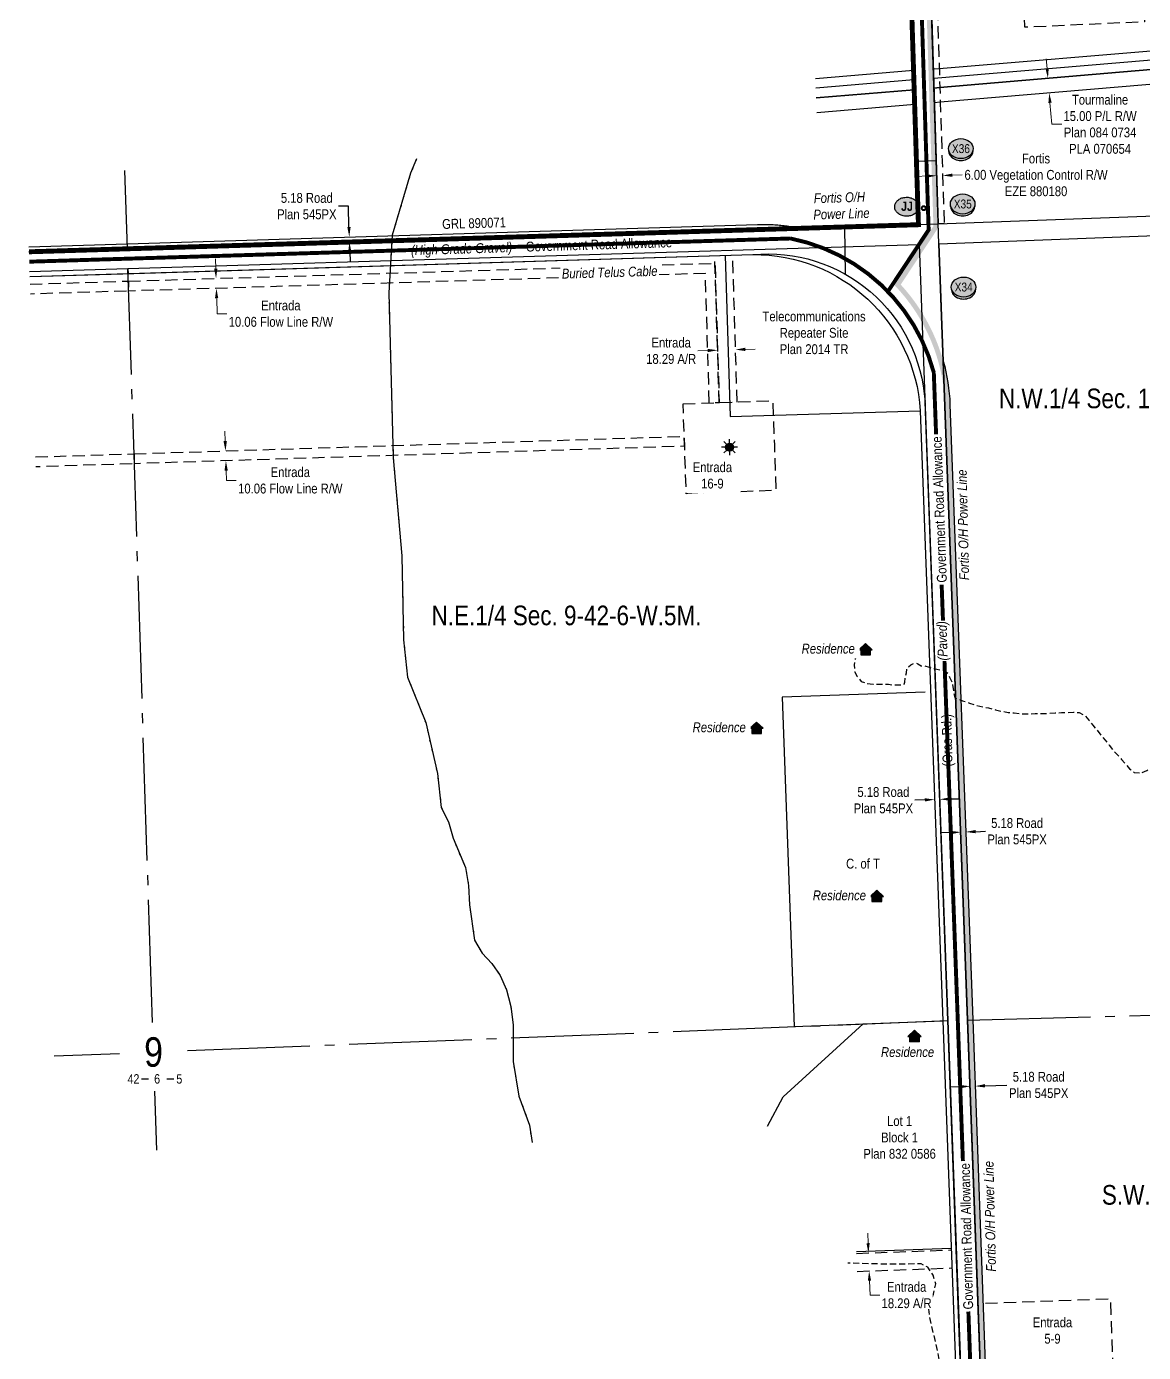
# Model space of a CAD drawing. Extents: x 632269 to 650517, y 5825252 to 5832959.
# Drawn here: x 648504 to 649642, y 5830070 to 5831420 of the extents above; entities that cross this region are included whole.
import ezdxf
from ezdxf.enums import TextEntityAlignment as Align

# ---------------------------------------------------------------- set-up
doc = ezdxf.new("R2010")
doc.units = 0
doc.header["$LTSCALE"] = 5
doc.header["$PDMODE"] = 35
doc.header["$PDSIZE"] = 10
for name, pattern in [('CENTERLINEX3', [5, 2.5, -1, 0.5, -1]), ('foc-ACCESSROAD', [3.75, 2.5, -1.25]), ('foc-FLOWLINE', [3.75, 2.5, -1.25]), ('foc-QUARTERLINE', [33, 25, -3, 2, -3]), ('foc-WHEELTRACKS', [2, 0.4, -1.6]), ('UG_PIPE', [1.875, 1.25, -0.625])]:
    doc.linetypes.add(name, pattern=pattern)
doc.layers.get('Defpoints').update_dxf_attribs({"color": 9})
for name, color, linetype in [('10', 1, 'Continuous'), ('9', 3, 'Continuous'), ('AS-PIPE-UG', 44, 'UG_PIPE'), ('AS-POWER', 104, 'foc-POWER'), ('AS-POWER-T', 104, 'Continuous'), ('AS-RESIDENCE', 14, 'Continuous'), ('AS-ROADS', 254, 'Continuous'), ('AS-TELUS', 224, 'foc-TEL'), ('C-RW', 13, 'Continuous'), ('C-SYMBOL', 7, 'Continuous'), ('C-WS', 13, 'foc-ACCESSROAD'), ('C-WS-S', 8, 'Continuous'), ('CG-NOTES', 7, 'Continuous'), ('F-AR', 190, 'foc-ACCESSROAD'), ('F-EZE', 190, 'foc-FLOWLINE'), ('F-FLOWLINE', 190, 'foc-FLOWLINE'), ('F-RW', 190, 'Continuous'), ('F-WS', 190, 'foc-ACCESSROAD'), ('L-ROAD-T', 7, 'Continuous'), ('L-SEC', 7, 'Continuous'), ('L-SECLBL', 7, 'Continuous'), ('L-SECQ', 8, 'foc-QUARTERLINE'), ('L-TITLEDB', 4, 'Continuous'), ('L-TITLEDB-T', 4, 'Continuous'), ('P-CROSSINGS', 250, 'Continuous'), ('P-STATION', 7, 'Continuous'), ('RRD', 7, 'Continuous'), ('T-WATER-P3', 160, 'foc-WHEELTRACKS')]:
    doc.layers.add(name, color=color, linetype=linetype)
doc.layers.add('AS-TRAPPER BOUNDARY', color=7, linetype='CENTERLINEX3', true_color=0xb85c00, transparency=0.6)
doc.layers.add('AS-TRAPPER-T', color=7, linetype='Continuous', true_color=0xc26100)
doc.layers.add('P-PROPOSED-WL4', color=7, linetype='Continuous', true_color=0x5b5bc8)
for name, color, linetype, lineweight in [('F-AR-T', 190, 'Continuous', 9), ('F-FLOWLINE-T', 190, 'Continuous', 9), ('F-RW-T', 190, 'Continuous', 9), ('F-WS-T', 190, 'Continuous', 9), ('T-TEXT', 48, 'Continuous', 18)]:
    doc.layers.add(name, color=color, linetype=linetype, lineweight=lineweight)
doc.styles.add('175L', font='ARIALN.TTF', dxfattribs={"height": 20})
doc.styles.add('80CG', font='ARIALN.TTF', dxfattribs={"height": 10})
doc.styles.add('80L', font='ARIALN.TTF', dxfattribs={"height": 10})
doc.styles.add('80LS', font='ARIALNI.TTF', dxfattribs={"height": 10})
doc.styles.add('BOLD', font='ARIALNB.TTF')
doc.styles.add('Crossing', font='ARIALN.TTF', dxfattribs={"height": 10})
doc.styles.add('foc-LtypeFont', font='ARIALN.TTF', dxfattribs={"height": 7.35})
doc.styles.add('SIMPLEX', font='ARIALN.TTF')
doc.linetypes.add('foc-POWER', pattern='A,6,-1,["P",foc-LtypeFont,S=0.2,R=0,X=-0.625,Y=-0.75],-1.24,4', length=12.24)
doc.linetypes.add('foc-POWER-NOLINE', pattern='A,0,-4,["P",foc-LtypeFont,S=0.2,R=0,X=-0.625,Y=-0.75],-8.24', length=12.24)
doc.linetypes.add('foc-TEL', pattern='A,2,-1,["T",foc-LtypeFont,S=0.2,R=0,X=-0.425,Y=-0.75],-1.24,8', length=12.24)
doc.linetypes.add('foc-TEL-NOLINE', pattern='A,0,-2,["T",foc-LtypeFont,S=0.2,R=0,X=-0.425,Y=-0.75],-10.24', length=12.24)
doc.linetypes.add('foc-TOPO-flowdirection-NOLINE', pattern='A,0,[">",foc-LtypeFont,S=0.3,R=0,X=0,Y=-0.945],-20,[">",foc-LtypeFont,S=0.3,R=0,X=0,Y=-0.945],0', length=20)
doc.dimstyles.new('Compass 5 000', dxfattribs={"dimscale": 5, "dimtxt": 9, "dimasz": 2, "dimexe": 0.2, "dimexo": 0.0625, "dimgap": 0.5, "dimtad": 0, "dimtih": 1, "dimtoh": 1, "dimzin": 0, "dimdsep": 46, "dimtxsty": '80CG', "dimcen": 0.1, "dimse1": 1, "dimse2": 1, "dimclrd": 256, "dimclrt": 256, "dimaunit": 1, "dimadec": 4, "dimazin": 0, "dimtfac": 0.06, "dimtofl": 0, "dimtmove": 0, "dimatfit": 1, "dimfxl": 0.2, "dimtolj": 1, "dimtzin": 0, "dimlwd": -1, "dimarcsym": 0})

# ---------------------------------------------------------------- blocks, each defined once
blk = doc.blocks.new('L-SECLBL')
at = {"layer": '9', "color": 7}
for p, q in [((-5.1, -27.8), (-12.3, -27.8)), ((20.7, -27.8), (13.5, -27.8))]:
    blk.add_line(p, q, dxfattribs=at)
at = {"layer": '10', "color": 2, "style": 'SIMPLEX'}
blk.add_attdef('SEC', text='', height=30, dxfattribs=at).set_placement((0, 0), align=Align.MIDDLE)
at = {"layer": '10', "color": 5, "style": '80L'}
blk.add_attdef('TWP', text='', height=9.5, dxfattribs=at).set_placement((-14.4, -27.4), align=Align.MIDDLE_RIGHT)
blk.add_attdef('RGE', text='', height=9.5, dxfattribs=at).set_placement((3.6, -27.4), align=Align.MIDDLE_CENTER)
blk.add_attdef('MER', text='', height=9.5, dxfattribs=at).set_placement((23.2, -27.4), align=Align.MIDDLE_LEFT)
blk = doc.blocks.new('*D616')
at = {"layer": 'Defpoints', "color": 0, "transparency": 16777216}
for p in [(649544.3, 5831367.3), (649545.6, 5831352.4), (649545.6, 5831352.4)]:
    blk.add_point(p, dxfattribs=at)
at = {"layer": 'F-RW-T', "transparency": 16777216}
for p, q in [((649543.5, 5831377.3), (649542.6, 5831387.2)), ((649546.4, 5831342.4), (649548.3, 5831320.5)), ((649548.3, 5831320.5), (649558.3, 5831320.5))]:
    blk.add_line(p, q, dxfattribs=at)
for points in [[(649545.1, 5831377.4), (649541.8, 5831377.1), (649544.3, 5831367.3)], [(649548.1, 5831342.6), (649544.8, 5831342.3), (649545.6, 5831352.4)]]:
    blk.add_solid(points, dxfattribs=at)
at = {"layer": 'F-RW-T', "transparency": 16777216, "insert": (649597.4, 5831320.5), "char_height": 10, "attachment_point": 5, "style": '80CG'}
blk.add_mtext('\\A1;Tourmaline\\P15.00 P/L R/W\\PPlan 084 0734\\PPLA 070654', dxfattribs=at)
blk = doc.blocks.new('*D716')
at = {"layer": 'Defpoints', "color": 0, "transparency": 16777216}
for p in [(648832.4, 5831205.8), (648832.6, 5831200.7), (648832.8, 5831205.8)]:
    blk.add_point(p, dxfattribs=at)
at = {"layer": 'L-TITLEDB-T', "transparency": 16777216}
for p, q in [((648831.8, 5831237.2), (648821.8, 5831237.2)), ((648832.4, 5831215.8), (648831.8, 5831237.2)), ((648833.2, 5831190.7), (648833.5, 5831180.7))]:
    blk.add_line(p, q, dxfattribs=at)
for points in [[(648834.1, 5831215.9), (648830.8, 5831215.8), (648832.8, 5831205.8)], [(648834.9, 5831190.7), (648831.6, 5831190.6), (648832.9, 5831200.7)]]:
    blk.add_solid(points, dxfattribs=at)
at = {"layer": 'L-TITLEDB-T', "transparency": 16777216, "insert": (648789.5, 5831237.2), "char_height": 10, "attachment_point": 5, "style": '80CG'}
blk.add_mtext('\\A1;5.18 Road\\PPlan 545PX', dxfattribs=at)
blk = doc.blocks.new('GAS')
h = blk.add_hatch(color=255)
h.dxf.hatch_style = 1
edge = h.paths.add_edge_path()
edge.add_arc((0, 0), 0.9, 0, 360)
for p, q in [((-0.81, 0), (-1.62, 0)), ((-0.57, 0.57), (-1.14, 1.14)), ((0, 0.81), (0, 1.62)), ((0.57, 0.57), (1.14, 1.14)), ((1.62, 0), (0.81, 0)), ((-0.57, -0.57), (-1.14, -1.14)), ((0, -0.81), (0, -1.62)), ((1.14, -1.14), (0.57, -0.57))]:
    blk.add_line(p, q)
blk.add_circle((0, 0), 0.8)
blk = doc.blocks.new('label_road_hggr')
at = {"layer": 'L-ROAD-T', "style": '80L'}
blk.add_text('Government Road Allowance', height=10, dxfattribs=at).set_placement((0, 0), align=Align.MIDDLE_CENTER)
at = {"layer": 'T-TEXT', "style": '80LS'}
blk.add_text('(High Grade Gravel)', height=10, dxfattribs=at).set_placement((-140, 0), align=Align.MIDDLE_CENTER)
blk = doc.blocks.new('*D744')
at = {"layer": 'Defpoints', "color": 0, "transparency": 16777216}
for p in [(649470.2, 5830341.3), (649483.3, 5829838.8), (649488.5, 5829838.9)]:
    blk.add_point(p, dxfattribs=at)
at = {"layer": 'L-TITLEDB-T', "transparency": 16777216}
for p, q in [((649455, 5830340.8), (649445, 5830340.4)), ((649480.2, 5830341.7), (649502.6, 5830342.5))]:
    blk.add_line(p, q, dxfattribs=at)
for points in [[(649454.9, 5830342.5), (649455.1, 5830339.1), (649465, 5830341.2)], [(649480.1, 5830343.4), (649480.2, 5830340), (649470.2, 5830341.3)]]:
    blk.add_solid(points, dxfattribs=at)
at = {"layer": 'L-TITLEDB-T', "transparency": 16777216, "insert": (649534.9, 5830342.5), "char_height": 10, "attachment_point": 5, "style": '80CG'}
blk.add_mtext('\\A1;5.18 Road\\PPlan 545PX', dxfattribs=at)
blk = doc.blocks.new('*D750')
at = {"layer": 'Defpoints', "color": 0, "transparency": 16777216}
for p in [(649348.3, 5830171), (649348.9, 5830152.7), (649362.2, 5830153.2)]:
    blk.add_point(p, dxfattribs=at)
at = {"layer": 'F-AR-T', "transparency": 16777216}
for p, q in [((649361.2, 5830181.5), (649360.8, 5830191.5)), ((649362.6, 5830143.2), (649363.1, 5830128.6)), ((649363.1, 5830128.6), (649373.1, 5830128.6))]:
    blk.add_line(p, q, dxfattribs=at)
for points in [[(649362.8, 5830181.6), (649359.5, 5830181.4), (649361.5, 5830171.5)], [(649364.2, 5830143.3), (649360.9, 5830143.2), (649362.2, 5830153.2)]]:
    blk.add_solid(points, dxfattribs=at)
at = {"layer": 'F-AR-T', "transparency": 16777216, "insert": (649400.4, 5830128.6), "char_height": 10, "attachment_point": 5, "style": '80CG', "bg_fill": 3, "box_fill_scale": 1.1, "bg_fill_color": 256, "bg_fill_true_color": 13158600, "bg_fill_transparency": 0}
blk.add_mtext('\\A1;Entrada\\P18.29 A/R', dxfattribs=at)
blk = doc.blocks.new('res_occ')
for points in [[(0.1, 0.89), (-1.26, -0.37), (1.46, -0.37)], [(-0.9, -1.43), (1.1, -1.43), (1.1, -0.37), (-0.9, -0.37)]]:
    blk.add_hatch(color=14).paths.add_polyline_path(points)
at = {"color": 14}
for points in [[(0.1, 0.89), (-1.26, -0.37), (1.46, -0.37)], [(-0.9, -1.43), (1.1, -1.43), (1.1, -0.37), (-0.9, -0.37)]]:
    blk.add_lwpolyline(points, close=True, dxfattribs=at)
blk = doc.blocks.new('*D752')
at = {"layer": 'Defpoints', "color": 0, "transparency": 16777216}
for p in [(649420.8, 5830853.8), (649425.9, 5830854), (649428.9, 5830633.1)]:
    blk.add_point(p, dxfattribs=at)
at = {"layer": 'L-TITLEDB-T', "transparency": 16777216}
for p, q in [((649418.9, 5830632.7), (649408.9, 5830632.4)), ((649444.1, 5830633.7), (649454.1, 5830634))]:
    blk.add_line(p, q, dxfattribs=at)
for points in [[(649418.9, 5830634.4), (649419, 5830631.1), (649428.9, 5830633.1)], [(649444, 5830635.3), (649444.2, 5830632), (649434.1, 5830633.3)]]:
    blk.add_solid(points, dxfattribs=at)
at = {"layer": 'L-TITLEDB-T', "transparency": 16777216, "insert": (649376.7, 5830632.4), "char_height": 10, "attachment_point": 5, "style": '80CG'}
blk.add_mtext('\\A1;5.18 Road\\PPlan 545PX', dxfattribs=at)
blk = doc.blocks.new('*D753')
at = {"layer": 'Defpoints', "color": 0, "transparency": 16777216}
for p in [(649207.9, 5831091.2), (649207.9, 5831090.5), (649226.1, 5831091.8)]:
    blk.add_point(p, dxfattribs=at)
at = {"layer": 'F-AR-T', "transparency": 16777216}
for p, q in [((649197.9, 5831090.2), (649187.9, 5831089.9)), ((649236.2, 5831091.4), (649246.2, 5831091.7))]:
    blk.add_line(p, q, dxfattribs=at)
for points in [[(649197.8, 5831091.9), (649197.9, 5831088.6), (649207.9, 5831090.5)], [(649236.1, 5831093.1), (649236.2, 5831089.7), (649226.2, 5831091.1)]]:
    blk.add_solid(points, dxfattribs=at)
at = {"layer": 'F-AR-T', "transparency": 16777216, "insert": (649160.6, 5831089.9), "char_height": 10, "attachment_point": 5, "style": '80CG'}
blk.add_mtext('\\A1;Entrada\\P18.29 A/R', dxfattribs=at)
blk = doc.blocks.new('*D800')
at = {"layer": 'Defpoints', "color": 0, "transparency": 16777216}
for p in [(649455.5, 5830599.9), (649460.6, 5830600.1), (649460.6, 5830600.1)]:
    blk.add_point(p, dxfattribs=at)
at = {"layer": 'L-TITLEDB-T', "transparency": 16777216}
for p, q in [((649445.5, 5830599.5), (649435.5, 5830599.1)), ((649470.6, 5830600.4), (649480.6, 5830600.8))]:
    blk.add_line(p, q, dxfattribs=at)
for points in [[(649445.4, 5830601.2), (649445.5, 5830597.8), (649455.5, 5830599.9)], [(649470.6, 5830602.1), (649470.7, 5830598.8), (649460.6, 5830600.1)]]:
    blk.add_solid(points, dxfattribs=at)
at = {"layer": 'L-TITLEDB-T', "transparency": 16777216, "insert": (649512.9, 5830600.8), "char_height": 10, "attachment_point": 5, "style": '80CG'}
blk.add_mtext('\\A1;5.18 Road\\PPlan 545PX', dxfattribs=at)
blk = doc.blocks.new('*D804')
at = {"layer": 'Defpoints', "color": 0, "transparency": 16777216}
for p in [(648732.7, 5831164.7), (648697.4, 5831153.5), (648733, 5831154.6)]:
    blk.add_point(p, dxfattribs=at)
at = {"layer": 'F-FLOWLINE-T', "transparency": 16777216}
for p, q in [((648696.7, 5831173.6), (648696.4, 5831183.6)), ((648697.7, 5831143.5), (648698.1, 5831127.7)), ((648698.1, 5831127.7), (648708.1, 5831127.7))]:
    blk.add_line(p, q, dxfattribs=at)
for points in [[(648698.4, 5831173.6), (648695.1, 5831173.5), (648697.1, 5831163.6)], [(648699.3, 5831143.6), (648696, 5831143.5), (648697.4, 5831153.5)]]:
    blk.add_solid(points, dxfattribs=at)
at = {"layer": 'F-FLOWLINE-T', "transparency": 16777216, "insert": (648763.1, 5831127.7), "char_height": 10, "attachment_point": 5, "style": '80CG'}
blk.add_mtext('\\A1;Entrada\\P10.06 Flow Line R/W', dxfattribs=at)
blk = doc.blocks.new('*D805')
at = {"layer": 'Defpoints', "color": 0, "transparency": 16777216}
for p in [(648710.4, 5830988.1), (648707.1, 5830978), (648710.7, 5830978.1)]:
    blk.add_point(p, dxfattribs=at)
at = {"layer": 'F-FLOWLINE-T', "transparency": 16777216}
for p, q in [((648706.4, 5830998), (648706.1, 5831008)), ((648707.4, 5830968), (648707.7, 5830958)), ((648707.7, 5830958), (648717.7, 5830958))]:
    blk.add_line(p, q, dxfattribs=at)
for points in [[(648708.1, 5830998.1), (648704.7, 5830998), (648706.7, 5830988)], [(648709, 5830968), (648705.7, 5830967.9), (648707.1, 5830978)]]:
    blk.add_solid(points, dxfattribs=at)
at = {"layer": 'F-FLOWLINE-T', "transparency": 16777216, "insert": (648772.7, 5830958), "char_height": 10, "attachment_point": 5, "style": '80CG'}
blk.add_mtext('\\A1;Entrada\\P10.06 Flow Line R/W', dxfattribs=at)
blk = doc.blocks.new('*D807')
at = {"layer": 'Defpoints', "color": 0, "transparency": 16777216}
for p in [(649431.1, 5831268.1), (649437.1, 5831268.4), (649437.1, 5831268.3)]:
    blk.add_point(p, dxfattribs=at)
at = {"layer": 'F-FLOWLINE-T', "transparency": 16777216}
for p, q in [((649421.1, 5831267.9), (649411.1, 5831267.5)), ((649447.1, 5831268.7), (649457.1, 5831269))]:
    blk.add_line(p, q, dxfattribs=at)
for points in [[(649421, 5831269.5), (649421.1, 5831266.2), (649431.1, 5831268.2)], [(649447, 5831270.4), (649447.1, 5831267), (649437.1, 5831268.4)]]:
    blk.add_solid(points, dxfattribs=at)
at = {"layer": 'F-FLOWLINE-T', "transparency": 16777216, "insert": (649532.2, 5831269), "char_height": 10, "attachment_point": 5, "style": '80CG'}
blk.add_mtext('\\A1;Fortis\\P6.00 Vegetation Control R/W\\PEZE 880180', dxfattribs=at)
blk = doc.blocks.new('xing2')
h = blk.add_hatch(color=50)
h.dxf.hatch_style = 1
edge = h.paths.add_edge_path()
edge.add_ellipse((0, 0), major_axis=(-12.5, 0), ratio=0.816297, start_angle=0, end_angle=360)
h = blk.add_hatch(color=250)
h.dxf.hatch_style = 1
edge = h.paths.add_edge_path()
edge.add_ellipse((0, -2), major_axis=(-12.5, 0), ratio=0.816297, start_angle=0, end_angle=180)
edge.add_line((12.5, -2), (12.5, 0))
edge.add_ellipse((0, 0), major_axis=(-12.5, 0), ratio=0.816297, start_angle=0, end_angle=180, ccw=False)
edge.add_line((-12.5, 0), (-12.5, -2))
at = {"color": 250}
blk.add_ellipse((0, 0), major_axis=(-12.5, 0), ratio=0.816297, dxfattribs=at)
blk.add_ellipse((0, -2), major_axis=(-12.5, 0), ratio=0.816297, start_param=0, end_param=3.141593, dxfattribs=at)
at = {"color": 250, "style": 'Crossing'}
blk.add_attdef('CROSSING', text='', height=9, dxfattribs=at).set_placement((0.1, 0), align=Align.MIDDLE_CENTER)
at = {"color": 250, "style": 'Crossing', "flags": 1}
for tag, p in [('OWNER', (0.1, -12.5)), ('DESCRIPTION', (0.1, -25.8)), ('LOCATION', (0.1, -39.3)), ('DWG_REF', (0.1, -52.8))]:
    blk.add_attdef(tag, text='', height=9, dxfattribs=at).set_placement(p, align=Align.MIDDLE_CENTER)
blk = doc.blocks.new('AA')
at = {"const_width": 4}
blk.add_lwpolyline([(-1, 0, 1), (1, 0, 1)], format="xyb", close=True, dxfattribs=at)
blk.add_circle((0, 0), 2)
blk = doc.blocks.new('Route_Letters')
h = blk.add_hatch(color=255)
h.dxf.hatch_style = 1
edge = h.paths.add_edge_path()
edge.add_ellipse((-0.1, 0.5), major_axis=(-12, 0), ratio=0.789318, start_angle=0, end_angle=360)
at = {"color": 5}
blk.add_open_spline([(-12.3, 0.5), (-12.3, -0.3), (-12.2, -1), (-11.7, -2.8), (-11.1, -3.9), (-9.6, -5.8), (-8.5, -6.7), (-6.2, -8), (-4.9, -8.5), (-2.1, -9.2), (-0.7, -9.3), (2.2, -9.1), (3.6, -8.8), (6.3, -7.9), (7.5, -7.2), (9.5, -5.6), (10.4, -4.6), (11.6, -2.5), (12, -1.4), (12.2, 0.9), (12, 2.1), (11.2, 4.3), (10.5, 5.4), (8.8, 7.2), (7.7, 8), (5.3, 9.2), (3.9, 9.7), (1.1, 10.2), (-0.4, 10.2), (-3.2, 9.9), (-4.6, 9.6), (-7.2, 8.5), (-8.3, 7.7), (-10.2, 6), (-11, 5), (-12, 2.9), (-12.3, 1.7), (-12.3, 0.5), (-12.3, 0.5), (-12.3, 0.5)], degree=3, knots=[0, 0, 0, 0, 0.219529, 0.219529, 0.575727, 0.575727, 0.931924, 0.931924, 1.288121, 1.288121, 1.644318, 1.644318, 2.000515, 2.000515, 2.356712, 2.356712, 2.712909, 2.712909, 3.069107, 3.069107, 3.425304, 3.425304, 3.781501, 3.781501, 4.137698, 4.137698, 4.493895, 4.493895, 4.850092, 4.850092, 5.20629, 5.20629, 5.562487, 5.562487, 5.918684, 5.918684, 6.274881, 6.274881, 6.283185, 6.283185, 6.283185, 6.283185], dxfattribs=at)
at = {"color": 14, "style": 'BOLD'}
blk.add_attdef('A', text='', height=9.5, dxfattribs=at).set_placement((0.2, 1), align=Align.MIDDLE)

msp = doc.modelspace()

# ---------------------------------------------------------------- hatches: boundary and pattern name
at = {"layer": 'P-PROPOSED-WL4', "linetype": 'Continuous'}
h = msp.add_hatch(color=256, dxfattribs=at)
h.dxf.hatch_style = 1
edge = h.paths.add_edge_path()
edge.add_line((649427.713, 5831216.814), (649414.251, 5831639.935))
edge.add_line((649414.251, 5831639.935), (649419.104, 5831644.596))
edge.add_line((649419.104, 5831644.596), (649432.76, 5831215.383))
edge.add_line((649432.76, 5831215.383), (649394.387, 5831157.346))
edge.add_arc((649254.543, 5831028.572), 190.103, 2.039974, 42.640311, ccw=False)
edge.add_line((649444.526, 5831035.339), (649467.713, 5830408.95))
edge.add_line((649467.713, 5830408.95), (649496.996, 5829605.603))
edge.add_line((649496.996, 5829605.603), (649515.473, 5828800.813))
edge.add_line((649515.473, 5828800.813), (649518.43, 5828671.992))
edge.add_line((649518.43, 5828671.992), (649493.122, 5828671.411))
edge.add_line((649493.122, 5828671.411), (649493.954, 5828636.157))
edge.add_line((649493.954, 5828636.157), (649488.775, 5828636.038))
edge.add_line((649488.775, 5828636.038), (649488.66, 5828641.036))
edge.add_line((649488.66, 5828641.036), (649488.842, 5828641.04))
edge.add_line((649488.842, 5828641.04), (649488.032, 5828676.294))
edge.add_line((649488.032, 5828676.294), (649513.318, 5828676.874))
edge.add_line((649513.318, 5828676.874), (649510.476, 5828800.698))
edge.add_line((649510.476, 5828800.698), (649491.999, 5829605.455))
edge.add_line((649491.999, 5829605.455), (649462.718, 5830408.768))
edge.add_line((649462.718, 5830408.768), (649439.531, 5831035.161))
edge.add_arc((649254.543, 5831028.572), 185.104, 2.039974, 43.848465)
edge.add_line((649388.036, 5831156.804), (649427.713, 5831216.814))

# ---------------------------------------------------------------- linework, layer by layer
at = {"layer": 'AS-PIPE-UG', "flags": 128}
msp.add_lwpolyline([(649358.126, 5830787.491), (649347.95, 5830776.302), (649346.836, 5830770.108), (649347.415, 5830763.357), (649349.876, 5830758.469), (649354.123, 5830753.306), (649359.524, 5830751.52), (649366.149, 5830750.501), (649373.188, 5830750.648), (649381.763, 5830750.573), (649386.929, 5830749.802), (649393.39, 5830749.791), (649397.791, 5830750.57), (649398.432, 5830752.713), (649398.973, 5830757.165), (649400.111, 5830762.191), (649400.772, 5830766.781), (649404.637, 5830770.384), (649409.088, 5830772.188), (649411.933, 5830771.32), (649415.124, 5830769.263), (649418.831, 5830769.411), (649423.186, 5830767.817), (649431.141, 5830765.752), (649438.154, 5830764.746), (649442.504, 5830761.591), (649444.152, 5830757.766), (649446.964, 5830751.856), (649448.138, 5830742.889), (649449.48, 5830736.6), (649452.203, 5830735.571), (649457.45, 5830733.71), (649464.353, 5830731.351), (649471.23, 5830729.156), (649478.173, 5830727.531), (649483.647, 5830726.346), (649490.926, 5830724.512), (649497.19, 5830722.956), (649503.762, 5830721.869), (649510.034, 5830721.264), (649519.027, 5830720.202), (649525.35, 5830720.425), (649531.348, 5830720.728), (649538.761, 5830720.743), (649544.921, 5830720.778), (649551.75, 5830721.352), (649558.116, 5830721.676), (649564.49, 5830721.733), (649570.339, 5830721.927), (649576.159, 5830721.674), (649581.68, 5830718.983), (649585.932, 5830714.013), (649589.873, 5830708.793), (649594.418, 5830703.588), (649598.727, 5830698.155), (649602.764, 5830693.389), (649606.839, 5830688.616), (649610.722, 5830683.387), (649615.197, 5830678.632), (649619.204, 5830673.864), (649623.397, 5830669.079), (649627.459, 5830664.418), (649632.271, 5830660.698), (649639.301, 5830660.222), (649644.984, 5830662.575), (649649.222, 5830665.325), (649653.694, 5830669.221), (649655.506, 5830673.437), (649655.774, 5830677.942), (649655.73, 5830683.893), (649656.343, 5830690.065), (649656.907, 5830696.07), (649660.925, 5830700.503), (649663.634, 5830701.146), (649665.876, 5830700.818), (649671.431, 5830699.998), (649677.663, 5830699.608), (649682.833, 5830698.368)], dxfattribs=at)
at = {"layer": 'AS-POWER', "linetype": 'foc-POWER-NOLINE', "flags": 128}
msp.add_lwpolyline([(648506.519, 5831190.723), (649432.643, 5831219.062)], dxfattribs=at)
at = {"layer": 'AS-ROADS', "const_width": 3.999, "flags": 128}
msp.add_lwpolyline([(649381.327, 5831150.282), (649422.803, 5831213.013), (649396.503, 5832038.768)], dxfattribs=at)
msp.add_lwpolyline([(649522.322, 5827867.054), (649519.374, 5827966.977), (649500.244, 5828800.325), (649481.765, 5829605.197), (649452.485, 5830408.381), (649428.074, 5831067.854, 0.28531275), (649282.256, 5831204.281), (648607.063, 5831183.722), (648506.899, 5831180.67)], format="xyb", dxfattribs=at)
at = {"layer": 'AS-TELUS', "flags": 128}
for points in [[(649338.108, 5831167.846), (649337.388, 5831216.024), (649412.573, 5831218.314), (649410.488, 5831282.976), (649430.595, 5831283.616), (649418.456, 5831664.958), (649520.262, 5831762.737), (649597.122, 5831802.371), (649791.843, 5831808.528), (650000.615, 5831815.129), (650395.2, 5831827.877)], [(649509.321, 5827966.714), (649508.859, 5827986.826), (649490.19, 5828800.094), (649471.713, 5829604.898), (649442.435, 5830408.014), (649419.475, 5831028.268), (649419.108, 5831038.206)]]:
    msp.add_lwpolyline(points, dxfattribs=at)
msp.add_lwpolyline([(648507.325, 5831165.419), (649243.809, 5831187.914, -0.42435678), (649419.108, 5831038.206)], format="xyb", dxfattribs=at)
at = {"layer": 'AS-TRAPPER BOUNDARY', "const_width": 4.998, "flags": 128}
msp.add_lwpolyline([(648506.519, 5831190.723), (648606.757, 5831193.777), (649412.43, 5831218.309), (649394.953, 5831771.239), (649294.641, 5831768.185)], dxfattribs=at)
at = {"layer": 'C-RW'}
for points in [[(650057.184, 5831430.124), (650046.685, 5831409.932), (650034.237, 5831408.875), (650024.501, 5831408.048), (650014.149, 5831407.17), (650008.158, 5831406.662), (649691.972, 5831379.84), (649676.899, 5831378.562), (649434.23, 5831357.988), (649428.239, 5831357.48), (649427.619, 5831376.96), (649433.611, 5831377.455), (649677.707, 5831397.629), (649692.822, 5831398.923), (650007.521, 5831425.87)], [(649307.729, 5831367.259), (649407.535, 5831375.794), (649408.172, 5831355.781), (649308.379, 5831347.326)]]:
    msp.add_lwpolyline(points, dxfattribs=at)
at = {"layer": 'C-RW', "flags": 128}
for points in [[(649427.975, 5831367.548), (649678.009, 5831388.649), (649693.074, 5831389.92), (650024.277, 5831417.871), (650024.79, 5831408.073)], [(649407.847, 5831365.846), (649308.051, 5831357.391)]]:
    msp.add_lwpolyline(points, dxfattribs=at)
at = {"layer": 'C-WS', "flags": 128}
msp.add_lwpolyline([(650395.832, 5831807.755), (650273.412, 5831803.773), (650273.53, 5831799.875), (650274.417, 5831772.466), (650274.874, 5831758.408), (650275.207, 5831748.19), (650275.381, 5831742.843), (650266.507, 5831742.554), (650259.708, 5831742.333), (650216.323, 5831740.922), (650215.266, 5831740.888), (650195.272, 5831740.238), (650194.245, 5831740.205), (650194.186, 5831739.561), (650194.026, 5831737.805), (650193.801, 5831735.339), (650190.94, 5831729.852), (650147.849, 5831647.206), (650033.599, 5831428.104), (650034.237, 5831408.875), (650034.735, 5831393.863), (650039.778, 5831241.844), (650019.659, 5831241.087), (650014.647, 5831392.159), (650014.149, 5831407.171), (650012.6, 5831453.867), (650006.601, 5831453.594), (649694.625, 5831439.391), (649679.58, 5831438.707), (649642.246, 5831437.009), (649642.8, 5831424.822), (649520.925, 5831419.275), (649515.378, 5831541.151), (649637.254, 5831546.698), (649641.331, 5831457.123), (649680.48, 5831458.903), (649695.525, 5831459.587), (650005.933, 5831473.719), (650011.932, 5831473.991), (650001.283, 5831795.006), (649995.282, 5831794.817), (649751.037, 5831787.119), (649710.919, 5831785.848), (649700.834, 5831785.53), (649696.025, 5831785.377), (649681.034, 5831784.903), (649671.182, 5831784.591), (649656.198, 5831784.117), (649631.144, 5831783.324), (649602.325, 5831782.401), (649532.094, 5831746.187), (649425.147, 5831643.469), (649419.318, 5831637.871), (649418.456, 5831664.958), (649520.262, 5831762.737), (649597.122, 5831802.371), (649655.615, 5831804.22), (649670.6, 5831804.694), (649680.427, 5831805.004), (649695.419, 5831805.478), (649697.5, 5831805.543), (649707.585, 5831805.862), (649791.843, 5831808.528), (649874.4, 5831909.313), (649887.027, 5831924.729), (649890.624, 5831929.121), (649892.336, 5831935.003), (649894.585, 5831942.725), (649920.646, 5832032.24), (649919.647, 5832050.554), (649909.455, 5832237.665), (649909.372, 5832239.19), (649903.388, 5832349.071), (649902.292, 5832369.187), (649901.205, 5832389.152), (649900.088, 5832409.656), (649948.511, 5832522.323), (649950.756, 5832527.545), (649944.238, 5832527.591), (649926.094, 5832527.719), (649903.868, 5832527.874), (649814.266, 5832619.925), (649804.203, 5832630.264), (649543.887, 5832757.592), (649540.078, 5832758.905), (649380.849, 5832813.83), (649380.134, 5832835.374), (649419.022, 5832821.96), (649479.098, 5832801.237), (649551.622, 5832776.221), (649816.191, 5832646.812), (649847.974, 5832614.16), (649869.72, 5832591.82), (649912.425, 5832547.948), (649925.513, 5832547.856), (649956.903, 5832547.638), (649959.382, 5832547.621), (649962.069, 5832553.874), (649962.932, 5832555.884), (649967.098, 5832565.578), (649957.715, 5832565.307), (649955.475, 5832565.242), (649925.037, 5832564.364), (649923.955, 5832564.333), (649903.422, 5832563.741), (649903.1, 5832574.902), (649902.769, 5832586.374), (649900.216, 5832674.878), (649899.904, 5832685.692), (649906.907, 5832685.893), (649948.725, 5832687.1), (649958.799, 5832687.39), (649992.892, 5832688.374), (650021.856, 5832689.21), (650022.236, 5832676.003), (650022.446, 5832668.73), (650022.603, 5832663.295), (650022.865, 5832654.226), (650025.373, 5832567.258), (649989.287, 5832566.218), (649986.856, 5832560.561), (649985.381, 5832557.126), (649986.932, 5832550.397), (649990.537, 5832534.761), (650022.59, 5832395.753), (650027.15, 5832375.977), (650101.24, 5832054.69), (650125.868, 5831947.894), (650126.963, 5831942.879), (650136.455, 5831899.412), (650138.187, 5831891.48), (650151.898, 5831828.695), (650152.491, 5831825.993), (650153.79, 5831820.026), (650162.645, 5831820.312), (650174.683, 5831820.705), (650212.625, 5831821.941), (650228.144, 5831822.444), (650252.848, 5831823.247), (650272.832, 5831823.896), (650395.2, 5831827.877)], dxfattribs=at)
at = {"layer": 'F-AR', "flags": 128}
for points in [[(649209.501, 5831037.126), (649204.945, 5831186.726)], [(649227.783, 5831037.791), (649223.231, 5831187.285)], [(649349.461, 5830171.064), (649445.763, 5830174.575)]]:
    msp.add_lwpolyline(points, dxfattribs=at)
at = {"layer": 'F-EZE', "flags": 128}
msp.add_lwpolyline([(649438.643, 5831219.287), (649432.643, 5831219.062), (649428.717, 5831342.465), (649428.239, 5831357.48), (649419.318, 5831637.871), (649425.147, 5831643.469), (649434.23, 5831357.988), (649434.708, 5831342.973), (649438.643, 5831219.287)], close=True, dxfattribs=at)
at = {"layer": 'F-FLOWLINE', "flags": 128}
for points in [[(648607.787, 5831160.867), (649205.179, 5831179.066), (649209.501, 5831037.126), (649199.45, 5831036.76), (649195.433, 5831168.697), (648608.116, 5831150.806)], [(648507.619, 5831157.816), (648607.787, 5831160.867), (648608.116, 5831150.806), (648507.944, 5831147.754)], [(648613.534, 5830985.066), (649173.893, 5831002.883), (649174.259, 5830992.823), (648613.863, 5830975.005)], [(648513.301, 5830981.88), (648613.534, 5830985.066), (648613.863, 5830975.005), (648513.626, 5830971.818)]]:
    msp.add_lwpolyline(points, dxfattribs=at)
at = {"layer": 'F-RW'}
msp.add_lwpolyline([(649434.708, 5831342.973), (649428.717, 5831342.465), (649428.239, 5831357.48), (649434.23, 5831357.988), (649676.899, 5831378.567), (649676.226, 5831363.457), (649434.708, 5831342.973)], close=True, dxfattribs=at)
msp.add_lwpolyline([(649308.379, 5831347.326), (649408.172, 5831355.781), (649408.649, 5831340.769), (649308.869, 5831332.315)], dxfattribs=at)
at = {"layer": 'F-WS', "flags": 128}
msp.add_lwpolyline([(649172.696, 5831035.787), (649264.046, 5831039.111), (649265.708, 5830993.436), (649267.37, 5830947.761), (649176.02, 5830944.437), (649174.358, 5830990.112)], close=True, dxfattribs=at)
msp.add_lwpolyline([(649482.985, 5829990.015), (649612.857, 5829994.75), (649608.122, 5830124.621), (649478.251, 5830119.886)], dxfattribs=at)
at = {"layer": 'L-SEC'}
for p, q in [((649386.451, 5832038.447), (649412.545, 5831218.313)), ((649406.558, 5832039.087), (649432.648, 5831219.068)), ((649432.648, 5831219.068), (650231.188, 5831249.047)), ((649433.288, 5831198.961), (650231.943, 5831228.944)), ((648606.757, 5831193.777), (649412.573, 5831218.314)), ((649412.43, 5831218.309), (649412.545, 5831218.313)), ((648607.369, 5831173.669), (649413.185, 5831198.206)), ((649413.185, 5831198.206), (649442.435, 5830408.014)), ((649433.288, 5831198.961), (649433.292, 5831198.846)), ((649433.288, 5831198.95), (649462.538, 5830408.759)), ((648506.363, 5831190.718), (648606.756, 5831193.777)), ((648507, 5831170.612), (648607.369, 5831173.669)), ((649442.435, 5830408.014), (649471.713, 5829604.898)), ((649462.538, 5830408.747), (649491.816, 5829605.631))]:
    msp.add_line(p, q, dxfattribs=at)
at = {"layer": 'L-SECQ'}
for p, q in [((648606.757, 5831193.777), (648604.2, 5831273.586)), ((648632.457, 5830406.088), (648607.369, 5831173.669)), ((649462.54, 5830408.555), (650220.918, 5830428.931)), ((648667.844, 5830377.468), (649442.435, 5830408.014)), ((648532.282, 5830372.122), (648598.637, 5830374.739)), ((648636.703, 5830276.195), (648634.743, 5830336.149))]:
    msp.add_line(p, q, dxfattribs=at)
at = {"layer": 'L-TITLEDB'}
for p, q in [((649437.351, 5830407.794), (649466.808, 5829604.718)), ((649467.713, 5830408.936), (649496.991, 5829605.82))]:
    msp.add_line(p, q, dxfattribs=at)
msp.add_lwpolyline([(648506.39, 5831195.869), (648606.561, 5831198.914), (649248.411, 5831218.543), (649250.013, 5831218.568), (649251.614, 5831218.585), (649253.215, 5831218.592), (649254.817, 5831218.592), (649256.419, 5831218.581), (649258.02, 5831218.56), (649259.621, 5831218.531), (649261.222, 5831218.492), (649262.822, 5831218.441), (649263.355, 5831218.42), (649264.422, 5831218.363), (649266.02, 5831218.268), (649267.618, 5831218.161), (649269.216, 5831218.046), (649270.812, 5831217.92), (649272.407, 5831217.769), (649274.001, 5831217.607), (649275.593, 5831217.435), (649277.184, 5831217.253), (649278.243, 5831217.126), (649278.773, 5831217.056), (649280.36, 5831216.839), (649281.946, 5831216.611), (649283.53, 5831216.374), (649285.112, 5831216.126), (649285.638, 5831216.04), (649286.691, 5831215.858), (649288.268, 5831215.575), (649289.843, 5831215.283), (649291.414, 5831214.98), (649292.985, 5831214.658), (648606.725, 5831193.77), (648506.556, 5831190.718)], dxfattribs=at)
at = {"layer": 'L-TITLEDB', "flags": 128}
for points in [[(649215.603, 5831187.054), (649220.772, 5831022.896), (649414.273, 5831028.814)], [(649419.336, 5830742.514), (649273.523, 5830737.207), (649285.715, 5830402.18), (649437.26, 5830407.826)], [(649258.787, 5830300.727), (649274.504, 5830330.437), (649356.201, 5830404.614), (649437.26, 5830407.826)], [(649445.709, 5830176.06), (649349.416, 5830172.579)]]:
    msp.add_lwpolyline(points, dxfattribs=at)
at = {"layer": 'RRD'}
msp.add_lwpolyline([(648507.206, 5831170.612), (648607.369, 5831173.669), (648607.539, 5831168.457), (648507.374, 5831165.412)], dxfattribs=at)
at = {"layer": 'T-WATER-P3', "linetype": 'foc-TOPO-flowdirection-NOLINE', "flags": 128}
msp.add_lwpolyline([(648901.237, 5831285.205), (648895.215, 5831270.741), (648876.429, 5831207.524), (648872.887, 5831148.824), (648877.583, 5830981.031), (648886.222, 5830881.295), (648888.134, 5830795.789), (648892.101, 5830757.72), (648910.563, 5830711.536), (648922.495, 5830659.641), (648926.484, 5830624.973), (648933.672, 5830610.485), (648938.406, 5830593.677), (648951.03, 5830563.764), (648954.34, 5830545.76), (648955.125, 5830525.89), (648960.439, 5830489.931), (648967.936, 5830476.755), (648977.82, 5830466.226), (648986.549, 5830453.918), (648993.02, 5830439.289), (648997.297, 5830422.409), (648999.767, 5830403.676), (648999.54, 5830366.335), (649005.497, 5830331.168), (649016.286, 5830301.492), (649018.872, 5830283.871)], dxfattribs=at)
at = {"layer": 'T-WATER-P3', "flags": 128}
msp.add_lwpolyline([(648901.237, 5831285.205), (648895.215, 5831270.741), (648876.429, 5831207.524), (648872.887, 5831148.824), (648877.583, 5830981.031), (648886.222, 5830881.295), (648888.134, 5830795.789), (648892.101, 5830757.72), (648910.563, 5830711.536), (648922.495, 5830659.641), (648926.484, 5830624.973), (648933.672, 5830610.485), (648938.406, 5830593.677), (648951.03, 5830563.764), (648954.34, 5830545.76), (648955.125, 5830525.89), (648960.439, 5830489.931), (648967.936, 5830476.755), (648977.82, 5830466.226), (648986.549, 5830453.918), (648993.02, 5830439.289), (648997.297, 5830422.409), (648999.767, 5830403.676), (648999.54, 5830366.335), (649005.497, 5830331.168), (649016.286, 5830301.492), (649018.872, 5830283.871)], dxfattribs=at)

# ---------------------------------------------------------------- block references
at = {"layer": 'AS-RESIDENCE', "xscale": 4.998375, "yscale": 4.998375, "zscale": 4.998375}
for p in [(649358.126, 5830787.491), (649247.109, 5830707.464), (649369.479, 5830536.364), (649407.957, 5830393.71)]:
    msp.add_blockref('res_occ', p, dxfattribs=at)
at = {"layer": 'L-SECLBL'}
msp.add_blockref('L-SECLBL', (648633.437, 5830376.111), dxfattribs=at).add_auto_attribs({'SEC': '9', 'TWP': '42', 'RGE': '6', 'MER': '5'})
at = {"layer": 'P-CROSSINGS', "color": 4, "xscale": 0.999675, "yscale": 0.999675, "zscale": 0.999675}
for p, values in [((649455.595, 5831295.745), {'CROSSING': 'X36'}), ((649457.474, 5831239.404), {'CROSSING': 'X35'}), ((649458.402, 5831154.863), {'CROSSING': 'X34'})]:
    msp.add_blockref('xing2', p, dxfattribs=at).add_auto_attribs(values)
at = {"layer": 'P-STATION'}
ref = msp.add_blockref('Route_Letters', (649400.506, 5831236.121), dxfattribs=dict(at, xscale=0.9993181160249874, yscale=0.9993181160249874, zscale=0.9993181160249874))
ref.add_attrib('A', 'JJ', dxfattribs={"layer": '0', "color": 170, "height": 9.4935, "style": 'BOLD'}).set_placement((649400.731, 5831237.096), align=Align.MIDDLE)
at = {"layer": 'P-STATION', "xscale": 0.9993181160249874, "yscale": 0.9993181160249874, "zscale": 0.9993181160249874}
msp.add_blockref('AA', (649417.792, 5831235.134), dxfattribs=at)

# ---------------------------------------------------------------- texts
at = {"layer": 'C-SYMBOL', "color": 3, "style": '175L'}
for s, p in [('N.W.1/4 Sec. 10-42-6-W.5M.', (649641.421, 5831025.479)), ('N.E.1/4 Sec. 9-42-6-W.5M.', (649053.991, 5830804.549)), ('S.W.1/4 Sec. 10-42-6-W.5M.', (649745.644, 5830214.673))]:
    msp.add_text(s, height=19.9935, dxfattribs=at).set_placement(p, align=Align.BOTTOM_CENTER)
at = {"layer": 'L-ROAD-T', "style": '80L'}
msp.add_text('(Oras Rd.)', height=9.9968, rotation=91.352047, dxfattribs=at).set_placement((649441.533, 5830693.35), align=Align.MIDDLE_CENTER)

# ---------------------------------------------------------------- dimensions: what is measured, and where the dimension line sits
at = {"layer": 'F-AR-T'}
dim = msp.add_aligned_dim(p1=(649226.139, 5831091.782), p2=(649207.853, 5831091.225), distance=0.682, text='Entrada\\P18.29 A/R', dimstyle='Compass 5 000', dxfattribs=at)
dim.commit()
dim.dimension.update_dxf_attribs({"geometry": '*D753', "text_midpoint": (649160.602, 5831089.935)})
at = {"layer": 'F-FLOWLINE-T', "color": 2}
for base, p1, p2, angle, text, picture, middle in [((649437.081, 5831268.37), (649431.088, 5831268.107), (649437.084, 5831268.298), 1.82231, 'Fortis\\P6.00 Vegetation Control R/W\\PEZE 880180', '*D807', (649532.225, 5831269.006)), ((648697.357, 5831153.524), (648732.667, 5831164.671), (648732.974, 5831154.609), 271.744889, 'Entrada\\P10.06 Flow Line R/W', '*D804', (648763.141, 5831127.691))]:
    dim = msp.add_linear_dim(base=base, p1=p1, p2=p2, angle=angle, text=text, dimstyle='Compass 5 000', dxfattribs=at)
    dim.commit()
    dim.dimension.update_dxf_attribs({"geometry": picture, "text_midpoint": middle, "dimtype": 161})
dim = msp.add_aligned_dim(p1=(648710.398, 5830988.146), p2=(648710.718, 5830978.084), distance=-3.669, text='Entrada\\P10.06 Flow Line R/W', dimstyle='Compass 5 000', dxfattribs=at)
dim.commit()
dim.dimension.update_dxf_attribs({"geometry": '*D805', "text_midpoint": (648772.683, 5830957.978)})
at = {"layer": 'F-RW-T'}
dim = msp.add_linear_dim(base=(649545.574, 5831352.376), p1=(649544.295, 5831367.319), p2=(649545.562, 5831352.375), angle=274.847815, text='Tourmaline\\P15.00 P/L R/W\\PPlan 084 0734\\PPLA 070654', dimstyle='Compass 5 000', dxfattribs=at)
dim.commit()
dim.dimension.update_dxf_attribs({"geometry": '*D616', "text_midpoint": (649597.359, 5831320.512), "dimtype": 161})
at = {"layer": 'L-TITLEDB-T'}
dim = msp.add_linear_dim(base=(648832.752, 5831205.832), p1=(648832.599, 5831200.654), p2=(648832.441, 5831205.822), angle=91.751685, text='5.18 Road\\PPlan 545PX', dimstyle='Compass 5 000', dxfattribs=at)
dim.commit()
dim.dimension.update_dxf_attribs({"geometry": '*D716', "text_midpoint": (648789.519, 5831237.166), "dimtype": 161})
at = {"layer": 'L-TITLEDB-T', "color": 2}
dim = msp.add_aligned_dim(p1=(649455.463, 5830599.894), p2=(649460.637, 5830600.085), distance=-0.031, text='5.18 Road\\PPlan 545PX', dimstyle='Compass 5 000', dxfattribs=at)
dim.commit()
dim.dimension.update_dxf_attribs({"geometry": '*D800', "text_midpoint": (649512.9, 5830600.794)})

# ---------------------------------------------------------------- next in the draw order: texts
at = {"layer": 'AS-POWER-T', "insert": (649332.183, 5831237.592), "char_height": 9.99669, "width": 60.2915, "attachment_point": 5, "rotation": 1.744122, "style": '80CG', "bg_fill": 3, "box_fill_scale": 1.15, "bg_fill_color": 256, "bg_fill_true_color": 256, "bg_fill_transparency": 0}
msp.add_mtext('\\A1;{\\fArial Narrow|b0|i1|c0|p34;Fortis O/H\\P Power Line}', dxfattribs=at)
at = {"layer": 'AS-TRAPPER-T', "insert": (648959.795, 5831219.794), "char_height": 9.99669, "width": 62.92364, "attachment_point": 5, "rotation": 1.605433, "style": '80CG', "bg_fill": 3, "box_fill_scale": 1.15, "bg_fill_color": 256, "bg_fill_true_color": 256, "bg_fill_transparency": 0}
msp.add_mtext('\\A1;GRL 890071', dxfattribs=at)
at = {"layer": 'L-ROAD-T', "char_height": 9.99675, "width": 150.19092, "attachment_point": 2, "style": '80L', "bg_fill": 3, "box_fill_scale": 1.15, "bg_fill_color": 256, "bg_fill_true_color": 256, "bg_fill_transparency": 0}
for insert, rotation in [((649428.65, 5830928.186), 92.119893), ((649456.416, 5830188.358), 91.352047)]:
    msp.add_mtext('Government Road Allowance', dxfattribs=dict(at, insert=insert, rotation=rotation))

# ---------------------------------------------------------------- next in the draw order: linework, layer by layer
at = {"layer": 'AS-PIPE-UG', "flags": 128}
msp.add_lwpolyline([(649994.565, 5829800.966), (649983.766, 5829799.25), (649969.946, 5829796.658), (649957.098, 5829794.881), (649945.472, 5829792.818), (649933.067, 5829790.927), (649921.763, 5829789.024), (649909.984, 5829786.881), (649897.762, 5829784.878), (649884.915, 5829783.189), (649872.986, 5829781.658), (649861.888, 5829780.361), (649849.487, 5829778.731), (649835.905, 5829776.756), (649823.366, 5829774.691), (649813.113, 5829773.592), (649803.764, 5829773.316), (649795.547, 5829774.794), (649783.537, 5829780.789), (649770.307, 5829789.239), (649756.765, 5829797.65), (649743.035, 5829805.953), (649728.132, 5829815.022), (649715.578, 5829822.453), (649702.32, 5829830.625), (649689.906, 5829838.404), (649678.26, 5829845.539), (649667.953, 5829852.642), (649658.612, 5829862.993), (649649.006, 5829872.827), (649638.656, 5829881.737), (649629.469, 5829890.657), (649619.504, 5829897.83), (649611.448, 5829906.505), (649598.378, 5829917.289), (649585.691, 5829926.993), (649571.756, 5829936.65), (649558.513, 5829945.575), (649546.649, 5829952.371), (649536.627, 5829958.833), (649526.318, 5829964.688), (649513.997, 5829969.923), (649501.814, 5829974.574), (649491.698, 5829978.351), (649482.016, 5829981.942), (649478.957, 5829983.549), (649478.321, 5829983.606), (649475.123, 5829983.793), (649474.82, 5829983.74), (649471.226, 5829983.56), (649470.436, 5829983.053), (649464.366, 5829984.221), (649459.47, 5829984.93), (649453.221, 5829985.325), (649447.639, 5829985.586), (649442.407, 5829985.739), (649439.209, 5829985.742), (649433.469, 5830010.019), (649435.935, 5830012.837), (649436.117, 5830025.697), (649438.397, 5830041.008), (649430.138, 5830079.921), (649424.66, 5830102.904), (649422.845, 5830114.286), (649427.636, 5830129.489), (649430.048, 5830140.251), (649427.423, 5830148.925), (649421.891, 5830157.097), (649415.124, 5830160.388), (649394.676, 5830160.149), (649381.518, 5830160.189), (649365.815, 5830160.368), (649352.861, 5830160.688), (649340.373, 5830161.228)], dxfattribs=at)
at = {"layer": 'AS-POWER', "linetype": 'foc-POWER-NOLINE', "flags": 128}
msp.add_lwpolyline([(649491.824, 5829605.36), (649462.54, 5830408.555), (649433.292, 5831198.846), (649417.264, 5831702.585)], dxfattribs=at)
at = {"layer": 'F-AR', "flags": 128}
msp.add_lwpolyline([(649350.003, 5830152.787), (649446.429, 5830156.303)], dxfattribs=at)
at = {"layer": 'L-TITLEDB', "flags": 128}
for points in [[(648507.325, 5831165.419), (648602.22, 5831168.311), (649243.809, 5831187.914, -0.39938844), (649414.272, 5831028.849), (649437.26, 5830407.823)], [(649437.725, 5831079.4, -0.05883223), (649444.526, 5831035.339), (649467.713, 5830408.95)]]:
    msp.add_lwpolyline(points, format="xyb", dxfattribs=at)

# ---------------------------------------------------------------- next in the draw order: dimensions: what is measured, and where the dimension line sits
at = {"layer": 'L-TITLEDB-T'}
dim = msp.add_linear_dim(base=(649428.921, 5830633.113), p1=(649425.927, 5830853.976), p2=(649420.752, 5830853.784), angle=182.119893, text='5.18 Road\\PPlan 545PX', dimstyle='Compass 5 000', dxfattribs=at)
dim.commit()
dim.dimension.update_dxf_attribs({"geometry": '*D752', "text_midpoint": (649376.659, 5830632.373), "dimtype": 161})

# ---------------------------------------------------------------- next in the draw order: texts
at = {"layer": 'AS-POWER-T', "insert": (649457.885, 5830912.748), "char_height": 9.99669, "width": 112.47067, "attachment_point": 5, "rotation": 91.315006, "style": '80CG', "bg_fill": 3, "box_fill_scale": 1.15, "bg_fill_color": 256, "bg_fill_true_color": 256, "bg_fill_transparency": 0}
msp.add_mtext('\\A1;{\\fArial Narrow|b0|i1|c0|p34;Fortis O/H Power Line}', dxfattribs=at)
at = {"layer": 'AS-RESIDENCE', "char_height": 9.99669, "width": 53.92935, "attachment_point": 5, "style": '80CG', "bg_fill": 2}
for insert in [(649320.563, 5830786.622), (649209.546, 5830706.595), (649331.916, 5830535.495), (649401.36, 5830375.97)]:
    msp.add_mtext('\\A1;{\\fArial Narrow|b0|i1|c0|p34;Residence}', dxfattribs=dict(at, insert=insert))
at = {"layer": 'AS-TELUS', "linetype": 'foc-TEL-NOLINE', "insert": (649097.911, 5831169.782), "char_height": 9.99669, "width": 97.2097, "attachment_point": 5, "rotation": 1.750006, "style": '80CG', "bg_fill": 3, "box_fill_scale": 1.15, "bg_fill_color": 256, "bg_fill_true_color": 256, "bg_fill_transparency": 0}
msp.add_mtext('\\A1;{\\fArial Narrow|b0|i1|c0|p34;Buried Telus Cable}', dxfattribs=at)
at = {"layer": 'F-WS-T', "char_height": 9.99669, "width": 39.70486, "attachment_point": 5, "style": '80CG', "bg_fill": 2}
for s, insert in [('\\A1;Entrada\\P16-9', (649202.582, 5830963.04)), ('\\A1;Entrada\\P5-9', (649548.957, 5830092.486))]:
    msp.add_mtext(s, dxfattribs=dict(at, insert=insert))
at = {"layer": 'L-TITLEDB-T', "char_height": 9.99669, "attachment_point": 5, "style": '80CG', "bg_fill": 2}
for s, insert, width in [('\\A1;Telecommunications Repeater Site\\PPlan 2014 TR', (649306.127, 5831108.173), 104.68335), ('\\A1;C. of T', (649355.907, 5830567.798), 34.25646), ('\\A1;Lot 1\\PBlock 1\\PPlan 832 0586', (649393.201, 5830289.066), 73.42494)]:
    msp.add_mtext(s, dxfattribs=dict(at, insert=insert, width=width))
at = {"layer": 'T-TEXT', "insert": (649431.675, 5830794.552), "char_height": 9.9968, "width": 40.93253, "attachment_point": 2, "rotation": 91.352047, "style": '80LS', "bg_fill": 3, "box_fill_scale": 1, "bg_fill_color": 256, "bg_fill_transparency": 0}
msp.add_mtext('(Paved)', dxfattribs=at)

# ---------------------------------------------------------------- next in the draw order: dimensions: what is measured, and where the dimension line sits
at = {"layer": 'F-AR-T'}
dim = msp.add_linear_dim(base=(649362.196, 5830153.232), p1=(649348.267, 5830171.02), p2=(649348.933, 5830152.748), angle=272.087822, text='Entrada\\P18.29 A/R', dimstyle='Compass 5 000', override={"dimtfill": 1}, dxfattribs=at)
dim.commit()
dim.dimension.update_dxf_attribs({"geometry": '*D750', "text_midpoint": (649400.377, 5830128.56), "dimtype": 161})

# ---------------------------------------------------------------- next in the draw order: block references
at = {"layer": 'C-WS-S', "xscale": 4.998345000000032, "yscale": 4.998345000000032, "zscale": 4.998345000000032, "rotation": 0.08236396073204832}
msp.add_blockref('GAS', (649220.033, 5830991.774), dxfattribs=at)
at = {"layer": 'CG-NOTES', "color": 6, "xscale": 0.999675, "yscale": 0.999675, "zscale": 0.999675, "rotation": 1.744122040064659}
msp.add_blockref('label_road_hggr', (649087.011, 5831198.156), dxfattribs=at)

# ---------------------------------------------------------------- next in the draw order: dimensions: what is measured, and where the dimension line sits
at = {"layer": 'L-TITLEDB-T'}
dim = msp.add_linear_dim(base=(649470.177, 5830341.349), p1=(649483.317, 5829838.761), p2=(649488.492, 5829838.95), angle=2.087822, text='5.18 Road\\PPlan 545PX', dimstyle='Compass 5 000', dxfattribs=at)
dim.commit()
dim.dimension.update_dxf_attribs({"geometry": '*D744', "text_midpoint": (649534.86, 5830342.531), "dimtype": 161})

# ---------------------------------------------------------------- next in the draw order: texts
at = {"layer": 'AS-POWER-T', "insert": (649485.231, 5830208.766), "char_height": 9.99669, "width": 112.47067, "attachment_point": 5, "rotation": 91.315006, "style": '80CG', "bg_fill": 3, "box_fill_scale": 1.15, "bg_fill_color": 256, "bg_fill_true_color": 256, "bg_fill_transparency": 0}
msp.add_mtext('\\A1;{\\fArial Narrow|b0|i1|c0|p34;Fortis O/H Power Line}', dxfattribs=at)

doc.saveas('drawing.dxf')
